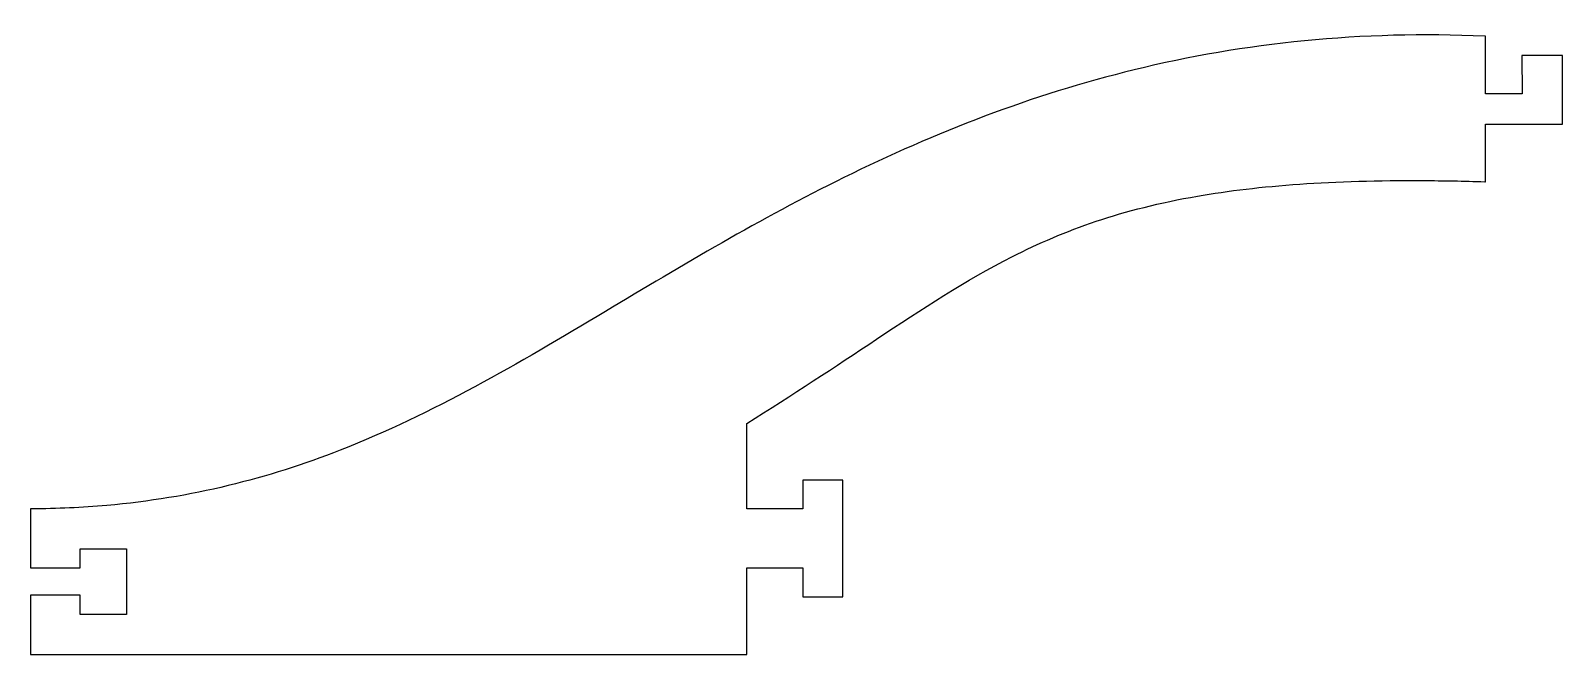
# Model space of a CAD drawing. Header units: millimetres. Extents: x -80 to 80, y -32 to 33.
import ezdxf

# ---------------------------------------------------------------- set-up
doc = ezdxf.new("R2010")
doc.units = ezdxf.units.MM
doc.layers.get('0').update_dxf_attribs({"linetype": 'CONTINUOUS'})

msp = doc.modelspace()

# ---------------------------------------------------------------- linework, layer by layer
for p, q in [((71.78, 26.08), (71.78, 32.08)), ((79.78, 30.08), (75.55, 30.08)), ((75.55, 30.08), (75.59, 26.08)), ((79.78, 22.93), (79.78, 30.08)), ((75.59, 26.08), (71.78, 26.08)), ((71.78, 16.93), (71.78, 22.93)), ((71.78, 22.93), (75.7, 22.93)), ((75.7, 22.93), (79.78, 22.93)), ((-5.19, -17.14), (-5.19, -8.26)), ((4.81, -14.14), (0.66, -14.14)), ((0.66, -14.14), (0.66, -17.14)), ((4.81, -26.29), (4.81, -14.14)), ((-79.78, -17.14), (-79.78, -23.29)), ((0.66, -17.14), (-5.19, -17.14)), ((-74.63, -23.29), (-74.63, -21.29)), ((-74.63, -21.29), (-69.78, -21.29)), ((-69.78, -21.29), (-69.78, -28.14)), ((-79.78, -23.29), (-74.63, -23.29)), ((-5.19, -32.29), (-5.19, -23.29)), ((-5.19, -23.29), (0.66, -23.29)), ((0.66, -23.29), (0.66, -26.29)), ((-74.63, -26.14), (-79.78, -26.14)), ((-79.78, -26.14), (-79.78, -32.29)), ((-74.63, -28.14), (-74.63, -26.14)), ((0.66, -26.29), (4.81, -26.29)), ((-69.78, -28.14), (-74.63, -28.14)), ((-79.78, -32.29), (-5.19, -32.29))]:
    msp.add_line(p, q)
for points, knots in [([(71.78, 32.08), (71.75, 32.08), (71.73, 32.08), (71.7, 32.08), (58.86, 32.66), (46.66, 31.39), (35.18, 28.58), (24.46, 25.97), (14.39, 22.02), (4.93, 17.36), (-3.76, 13.08), (-11.91, 8.19), (-19.91, 3.41), (-28.98, -2.01), (-37.87, -7.25), (-47.54, -11.03), (-55.04, -13.97), (-63.04, -16.01), (-71.84, -16.78), (-74.4, -17.01), (-77.01, -17.13), (-79.7, -17.14), (-79.73, -17.14), (-79.75, -17.14), (-79.78, -17.14)], [-1.000393, -1.000393, -1.000393, -1.000393, -1, -1, -1, -0.788693, -0.788693, -0.788693, -0.59152, -0.59152, -0.59152, -0.410644, -0.410644, -0.410644, -0.205322, -0.205322, -0.205322, -0.04614, -0.04614, -0.04614, 0, 0, 0, 0.000427, 0.000427, 0.000427, 0.000427]), ([(-5.19, -8.26), (-0.45, -5.3), (4.06, -2.3), (8.32, 0.52), (13.1, 3.69), (17.59, 6.65), (22.49, 9.13), (27.92, 11.89), (33.91, 14.07), (41.76, 15.43), (48.19, 16.54), (55.9, 17.11), (65.3, 17.05), (67.35, 17.04), (69.49, 17), (71.7, 16.93), (71.72, 16.93), (71.75, 16.93), (71.78, 16.93)], [0.545986, 0.545986, 0.545986, 0.545986, 0.6446039, 0.6446039, 0.6446039, 0.7550685, 0.7550685, 0.7550685, 0.8775342, 0.8775342, 0.8775342, 0.9780553, 0.9780553, 0.9780553, 1, 1, 1, 1.0002558, 1.0002558, 1.0002558, 1.0002558])]:
    msp.add_open_spline(points, degree=3, knots=knots)

doc.saveas('drawing.dxf')
